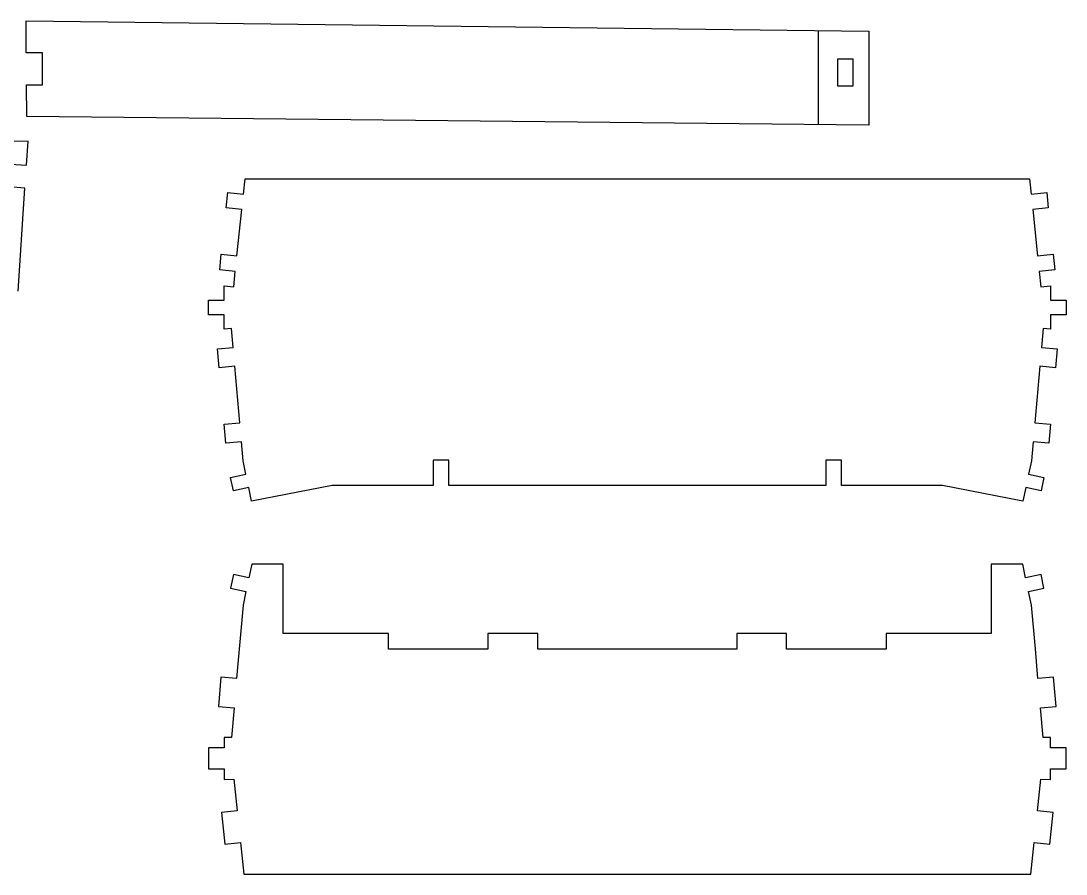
# Model space of a CAD drawing. Extents: x 205 to 1466, y -702 to 157.
# Drawn here: x 1296.3 to 1465.9, y -362.1 to -223.5 of the extents above; entities that cross this region are included whole.
import ezdxf

# ---------------------------------------------------------------- set-up
doc = ezdxf.new("R2010")
doc.units = 0
doc.layers.add('CAMADA_1', color=7, linetype='CONTINUOUS')

msp = doc.modelspace()

# ---------------------------------------------------------------- linework, layer by layer
at = {"layer": 'CAMADA_1'}
for points in [[(1433.9291, -240.4795), (1297.2281, -239.0489), (1297.1939, -233.8844), (1299.7778, -233.8844), (1299.7778, -228.7199), (1297.1598, -228.7199), (1297.1253, -223.5233), (1433.9291, -225.1727), (1433.9291, -240.4795)], [(1428.8298, -234.0813), (1431.3794, -234.0813), (1431.3794, -229.7364), (1428.8298, -229.7364), (1428.8298, -234.0813)], [(1429.4564, -294.8828), (1426.9067, -294.8828), (1426.9067, -298.9621), (1365.741, -298.9621), (1365.741, -294.8828), (1363.1913, -294.8828), (1363.1913, -298.9621), (1346.7948, -298.9626), (1333.7347, -301.524), (1333.2686, -299.3342), (1330.7748, -299.8651), (1330.3088, -297.6759), (1332.8026, -297.145), (1332.3366, -294.9559), (1332.0685, -291.8904), (1329.5284, -292.1126), (1329.2602, -289.0472), (1331.8003, -288.8249), (1330.9956, -279.6286), (1328.4557, -279.8509), (1328.1875, -276.7854), (1330.7274, -276.5632), (1330.4593, -273.4977), (1329.2678, -273.6019), (1329.2678, -271.2535), (1326.7182, -271.2535), (1326.7182, -268.9051), (1329.2678, -268.9051), (1329.2678, -266.5565), (1330.8207, -266.7198), (1331.0844, -264.2105), (1328.5487, -263.944), (1328.8124, -261.4347), (1331.3482, -261.7012), (1332.1393, -254.1732), (1329.6037, -253.9067), (1329.8674, -251.3975), (1332.403, -251.664), (1332.6668, -249.1547), (1459.981, -249.1547), (1460.2448, -251.664), (1462.7804, -251.3975), (1463.0441, -253.9067), (1460.5084, -254.1732), (1461.2997, -261.7012), (1463.8354, -261.4347), (1464.0991, -263.944), (1461.5634, -264.2105), (1461.8271, -266.7198), (1463.3799, -266.5565), (1463.3799, -268.9051), (1465.9296, -268.9051), (1465.9296, -271.2535), (1463.3799, -271.2535), (1463.3799, -273.6019), (1462.1885, -273.4977), (1461.9203, -276.5632), (1464.4602, -276.7854), (1464.1921, -279.8509), (1461.6521, -279.6286), (1460.8475, -288.8249), (1463.3875, -289.0472), (1463.1193, -292.1126), (1460.5793, -291.8904), (1460.3111, -294.9559), (1459.8452, -297.145), (1462.339, -297.6759), (1461.8731, -299.8651), (1459.3793, -299.3342), (1458.9132, -301.524), (1445.8531, -298.9626), (1429.4564, -298.9621), (1429.4564, -294.8828)], [(1372.0935, -325.567), (1355.9399, -325.567), (1355.9399, -323.0174), (1338.8571, -323.0174), (1338.8571, -311.7733), (1333.7578, -311.7733), (1333.2833, -313.9908), (1330.7901, -313.4573), (1330.3155, -315.6749), (1332.8088, -316.2083), (1332.3343, -318.4259), (1331.2915, -330.3449), (1328.7515, -330.1227), (1328.3335, -334.9005), (1330.8735, -335.1228), (1330.4555, -339.9006), (1329.2679, -339.8933), (1329.2679, -341.6003), (1326.7182, -341.6003), (1326.7182, -345.0142), (1329.2679, -345.0142), (1329.2679, -346.7212), (1330.827, -346.6954), (1331.3668, -351.8316), (1328.8311, -352.0981), (1329.3709, -357.2343), (1331.9066, -356.9678), (1332.4464, -362.104), (1460.2013, -362.104), (1460.7411, -356.9678), (1463.2769, -357.2343), (1463.8168, -352.0981), (1461.281, -351.8316), (1461.8208, -346.6954), (1463.38, -346.7212), (1463.38, -345.0142), (1465.9297, -345.0142), (1465.9297, -341.6003), (1463.38, -341.6003), (1463.38, -339.8933), (1462.1924, -339.9006), (1461.7744, -335.1228), (1464.3143, -334.9005), (1463.8963, -330.1227), (1461.3563, -330.3449), (1460.9383, -325.4877), (1460.3136, -318.4259), (1459.839, -316.2083), (1462.3323, -315.6749), (1461.8578, -313.4573), (1459.3645, -313.9908), (1458.89, -311.7733), (1453.7907, -311.7733), (1453.7907, -323.0174), (1436.7079, -323.0174), (1436.7079, -325.567), (1420.5543, -325.567), (1420.5543, -323.0174), (1412.4775, -323.0174), (1412.4775, -325.567), (1380.1703, -325.567), (1380.1703, -323.0174), (1372.0935, -323.0174), (1372.0935, -325.567)]]:
    msp.add_lwpolyline(points, close=True, dxfattribs=at)
at = {"layer": 'CAMADA_1', "color": 140}
msp.add_lwpolyline([(1425.6862, -225.1209), (1425.6862, -240.3904)], dxfattribs=at)
at = {"layer": 'CAMADA_1'}
for points in [[(1294.6064, -246.7822), (1297.1848, -246.9494), (1297.4377, -243.0507), (1223.0034, -243.4939)], [(1295.8574, -267.4131), (1296.9435, -250.6701), (1294.365, -250.5029)]]:
    msp.add_lwpolyline(points, dxfattribs=at)

doc.saveas('drawing.dxf')
